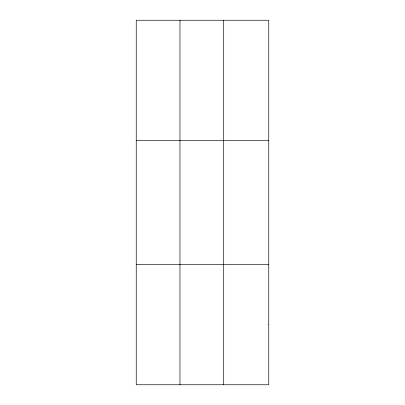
<?xml version="1.0" encoding="UTF-8"?>
<svg xmlns="http://www.w3.org/2000/svg" width="405" height="405" viewBox="0 0 405 405"><rect width="100%" height="100%" fill="white"/><g stroke="black" fill="none" stroke-linecap="round" stroke-linejoin="round"><path stroke-width="0.61" d="M179.972 384.75L179.972 20.25M223.702 384.75L223.702 20.25M136.247 140.535L268.753 140.535M136.247 264.465L268.753 264.465M268.753 324.608L268.753 384.75L136.247 384.75L136.247 20.25L268.753 20.25L268.753 324.608"/></g></svg>
